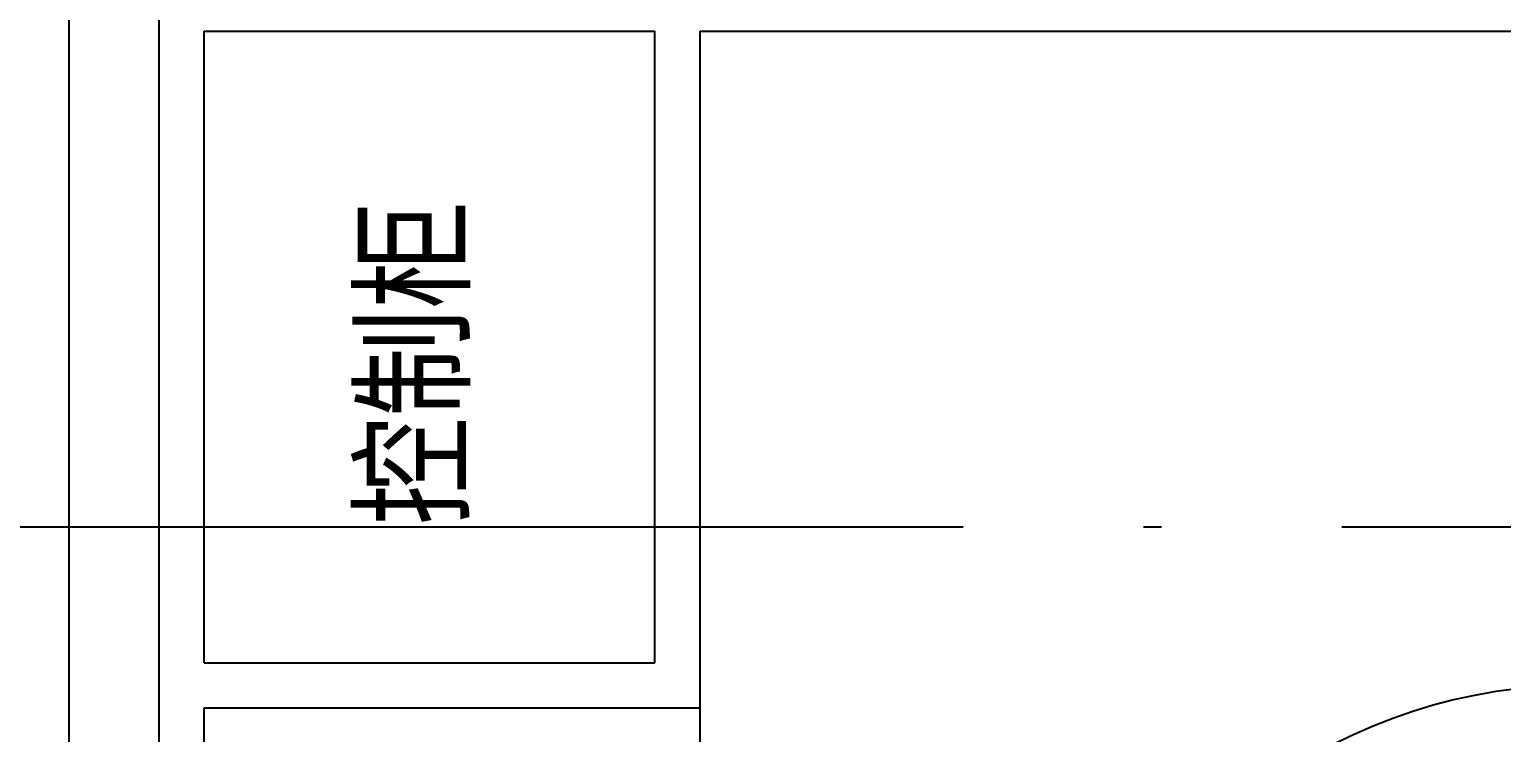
# Model space of a CAD drawing. Extents: x -93062 to 326984, y -142534 to 91021.
# Drawn here: x -13878 to -12245, y 74144 to 74924 of the extents above; entities that cross this region are included whole.
import ezdxf

# ---------------------------------------------------------------- set-up
doc = ezdxf.new("R2010")
doc.units = 0
doc.header["$LTSCALE"] = 1000
doc.header["$MEASUREMENT"] = 0
doc.linetypes.add('DOTE', pattern=[2.42, 2, -0.2, 0.02, -0.2])
doc.layers.add('DOTE', color=8, linetype='DOTE')
doc.layers.add('EQUIPMENT', color=8, linetype='Continuous')
doc.styles.add('st1', font='geditxt.shx', dxfattribs={"bigfont": 'hztxt1.shx'})

# ---------------------------------------------------------------- blocks, each defined once
blk = doc.blocks.new('A$C057769C0')
at = {"layer": 'EQUIPMENT', "linetype": 'Continuous'}
for p, q in [((6950, 9599.5), (6950, 14599.5)), ((7000, 13849.5), (7000, 14549.5)), ((7000, 14549.5), (7500, 14549.5)), ((7500, 13849.5), (7500, 14549.5)), ((7550, 9649.5), (7550, 14549.5)), ((7550, 14549.5), (9100, 14549.5)), ((7000, 13849.5), (7500, 13849.5)), ((7000, 13799.5), (7550, 13799.5)), ((7000, 9649.5), (7000, 13799.5))]:
    blk.add_line(p, q, dxfattribs=at)
at = {"layer": 'EQUIPMENT', "ltscale": 0.5}
blk.add_lwpolyline([(6850, 500), (9950, 500), (9950, 15399.5), (6850, 15399.5), (6850, 500)], dxfattribs=at)
at = {"layer": 'EQUIPMENT', "linetype": 'Continuous'}
blk.add_arc((8525.6, 13224.7), 600, 27.9887, 240.8236, dxfattribs=at)
at = {"layer": 'EQUIPMENT', "linetype": 'Continuous', "style": 'st1'}
blk.add_text('控制柜', height=120, rotation=90, dxfattribs=at).set_placement((7295.3, 14001.8))

msp = doc.modelspace()

# ---------------------------------------------------------------- linework, layer by layer
at = {"layer": 'DOTE'}
msp.add_line((-36622.7, 74372.1), (-7716.7, 74372.1), dxfattribs=at)

# ---------------------------------------------------------------- block references
at = {"layer": 'EQUIPMENT'}
msp.add_blockref('A$C057769C0', (-20684.3, 60372.1), dxfattribs=at)

doc.saveas('drawing.dxf')
